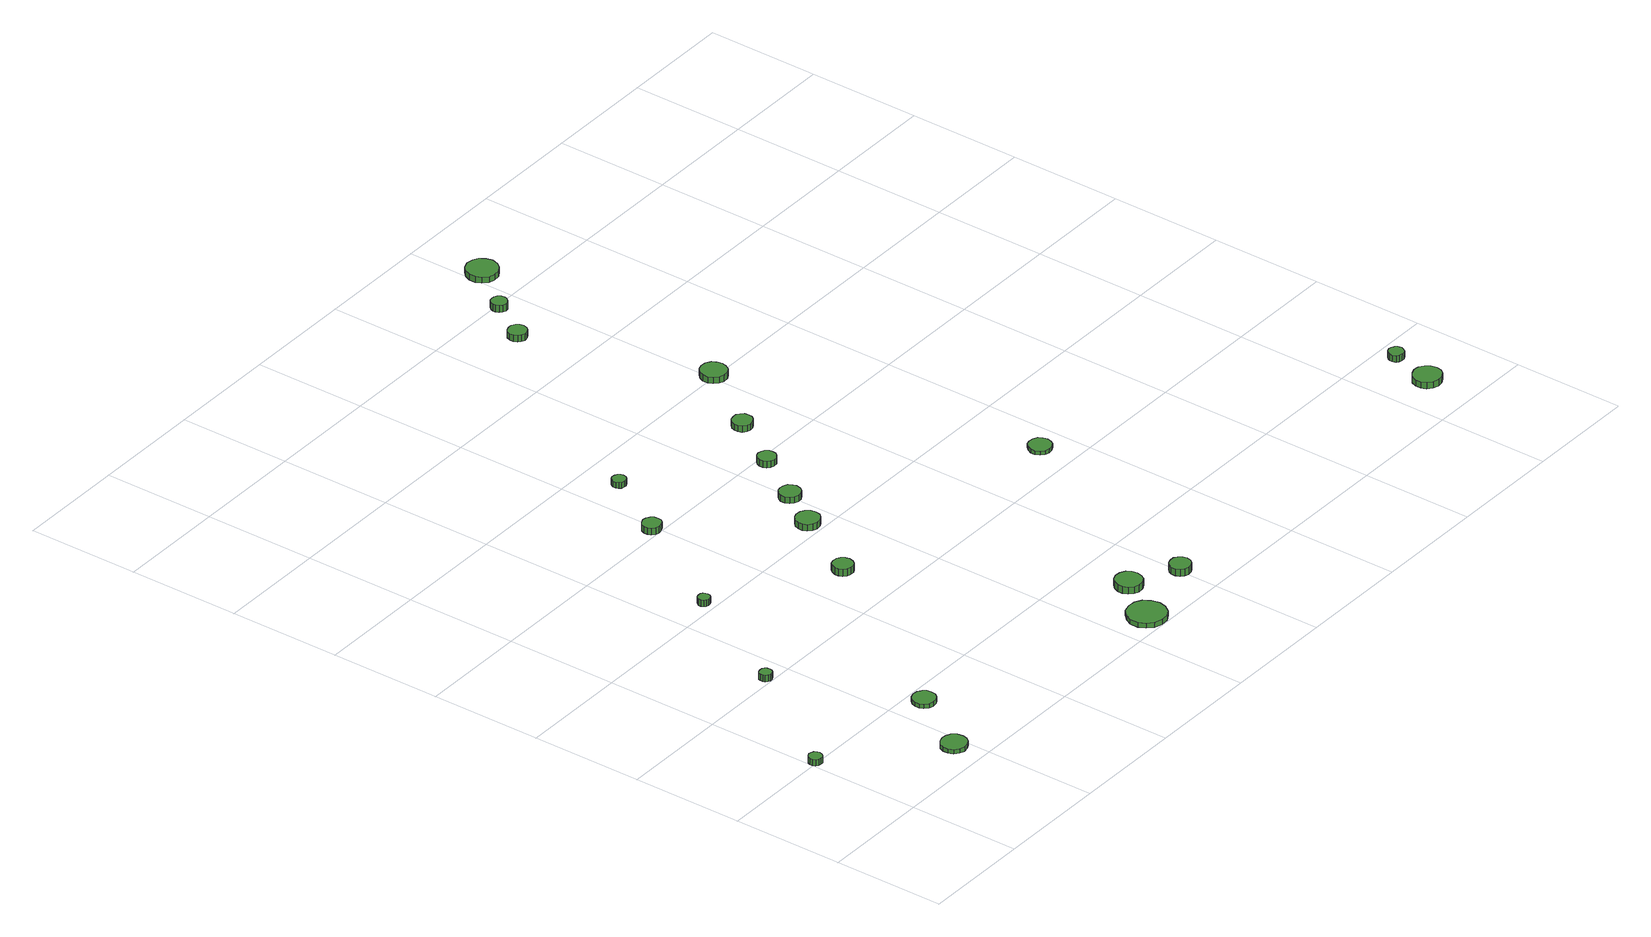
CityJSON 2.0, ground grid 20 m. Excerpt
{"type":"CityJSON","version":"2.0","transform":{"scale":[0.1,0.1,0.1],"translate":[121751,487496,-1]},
"CityObjects":{
"tree1":{"type":"SolitaryVegetationObject","attributes":{"function":"something"},"geometry":[{"type":"MultiSurface","lod":"1","boundaries":[[[0,1,2,3,4,5,6,7,8,9,10,11,12,13,14]],[[15,16,17,18,19,20,21,22,23,24,25,26,27,28,29]],[[0,29,28,1]],[[1,28,27,2]],[[2,27,26,3]],[[3,26,25,4]],[[4,25,24,5]],[[5,24,23,6]],[[6,23,22,7]],[[7,22,21,8]],[[8,21,20,9]],[[9,20,19,10]],[[10,19,18,11]],[[11,18,17,12]],[[12,17,16,13]],[[13,16,15,14]],[[14,15,29,0]]]}]},
"tree2":{"type":"SolitaryVegetationObject","attributes":{"function":"something"},"geometry":[{"type":"MultiSurface","lod":"1","boundaries":[[[30,31,32,33,34,35,36,37,38,39,40,41,42,43,44]],[[45,46,47,48,49,50,51,52,53,54,55,56,57,58,59]],[[30,59,58,31]],[[31,58,57,32]],[[32,57,56,33]],[[33,56,55,34]],[[34,55,54,35]],[[35,54,53,36]],[[36,53,52,37]],[[37,52,51,38]],[[38,51,50,39]],[[39,50,49,40]],[[40,49,48,41]],[[41,48,47,42]],[[42,47,46,43]],[[43,46,45,44]],[[44,45,59,30]]]}]},
"tree3":{"type":"SolitaryVegetationObject","attributes":{"function":"something"},"geometry":[{"type":"MultiSurface","lod":"1","boundaries":[[[60,61,62,63,64,65,66,67,68,69,70,71,72,73,74]],[[75,76,77,78,79,80,81,82,83,84,85,86,87,88,89]],[[60,89,88,61]],[[61,88,87,62]],[[62,87,86,63]],[[63,86,85,64]],[[64,85,84,65]],[[65,84,83,66]],[[66,83,82,67]],[[67,82,81,68]],[[68,81,80,69]],[[69,80,79,70]],[[70,79,78,71]],[[71,78,77,72]],[[72,77,76,73]],[[73,76,75,74]],[[74,75,89,60]]]}]},
"tree4":{"type":"SolitaryVegetationObject","attributes":{"function":"something"},"geometry":[{"type":"MultiSurface","lod":"1","boundaries":[[[90,91,92,93,94,95,96,97,98,99,100,101,102,103,104]],[[105,106,107,108,109,110,111,112,113,114,115,116,117,118,119]],[[90,119,118,91]],[[91,118,117,92]],[[92,117,116,93]],[[93,116,115,94]],[[94,115,114,95]],[[95,114,113,96]],[[96,113,112,97]],[[97,112,111,98]],[[98,111,110,99]],[[99,110,109,100]],[[100,109,108,101]],[[101,108,107,102]],[[102,107,106,103]],[[103,106,105,104]],[[104,105,119,90]]]}]},
"tree5":{"type":"SolitaryVegetationObject","attributes":{"function":"something"},"geometry":[{"type":"MultiSurface","lod":"1","boundaries":[[[120,121,122,123,124,125,126,127,128,129,130,131,132,133,134]],[[135,136,137,138,139,140,141,142,143,144,145,146,147,148,149]],[[120,149,148,121]],[[121,148,147,122]],[[122,147,146,123]],[[123,146,145,124]],[[124,145,144,125]],[[125,144,143,126]],[[126,143,142,127]],[[127,142,141,128]],[[128,141,140,129]],[[129,140,139,130]],[[130,139,138,131]],[[131,138,137,132]],[[132,137,136,133]],[[133,136,135,134]],[[134,135,149,120]]]}]},
"tree6":{"type":"SolitaryVegetationObject","attributes":{"function":"something"},"geometry":[{"type":"MultiSurface","lod":"1","boundaries":[[[150,151,152,153,154,155,156,157,158,159,160,161,162,163,164]],[[165,166,167,168,169,170,171,172,173,174,175,176,177,178,179]],[[150,179,178,151]],[[151,178,177,152]],[[152,177,176,153]],[[153,176,175,154]],[[154,175,174,155]],[[155,174,173,156]],[[156,173,172,157]],[[157,172,171,158]],[[158,171,170,159]],[[159,170,169,160]],[[160,169,168,161]],[[161,168,167,162]],[[162,167,166,163]],[[163,166,165,164]],[[164,165,179,150]]]}]},
"tree7":{"type":"SolitaryVegetationObject","attributes":{"function":"something"},"geometry":[{"type":"MultiSurface","lod":"1","boundaries":[[[180,181,182,183,184,185,186,187,188,189,190,191,192,193,194]],[[195,196,197,198,199,200,201,202,203,204,205,206,207,208,209]],[[180,209,208,181]],[[181,208,207,182]],[[182,207,206,183]],[[183,206,205,184]],[[184,205,204,185]],[[185,204,203,186]],[[186,203,202,187]],[[187,202,201,188]],[[188,201,200,189]],[[189,200,199,190]],[[190,199,198,191]],[[191,198,197,192]],[[192,197,196,193]],[[193,196,195,194]],[[194,195,209,180]]]}]},
"tree8":{"type":"SolitaryVegetationObject","attributes":{"function":"something"},"geometry":[{"type":"MultiSurface","lod":"1","boundaries":[[[210,211,212,213,214,215,216,217,218,219,220,221,222,223,224]],[[225,226,227,228,229,230,231,232,233,234,235,236,237,238,239]],[[210,239,238,211]],[[211,238,237,212]],[[212,237,236,213]],[[213,236,235,214]],[[214,235,234,215]],[[215,234,233,216]],[[216,233,232,217]],[[217,232,231,218]],[[218,231,230,219]],[[219,230,229,220]],[[220,229,228,221]],[[221,228,227,222]],[[222,227,226,223]],[[223,226,225,224]],[[224,225,239,210]]]}]},
"tree9":{"type":"SolitaryVegetationObject","attributes":{"function":"something"},"geometry":[{"type":"MultiSurface","lod":"1","boundaries":[[[240,241,242,243,244,245,246,247,248,249,250,251,252,253,254]],[[255,256,257,258,259,260,261,262,263,264,265,266,267,268,269]],[[240,269,268,241]],[[241,268,267,242]],[[242,267,266,243]],[[243,266,265,244]],[[244,265,264,245]],[[245,264,263,246]],[[246,263,262,247]],[[247,262,261,248]],[[248,261,260,249]],[[249,260,259,250]],[[250,259,258,251]],[[251,258,257,252]],[[252,257,256,253]],[[253,256,255,254]],[[254,255,269,240]]]}]},
"tree10":{"type":"SolitaryVegetationObject","attributes":{"function":"something"},"geometry":[{"type":"MultiSurface","lod":"1","boundaries":[[[270,271,272,273,274,275,276,277,278,279,280,281,282,283,284]],[[285,286,287,288,289,290,291,292,293,294,295,296,297,298,299]],[[270,299,298,271]],[[271,298,297,272]],[[272,297,296,273]],[[273,296,295,274]],[[274,295,294,275]],[[275,294,293,276]],[[276,293,292,277]],[[277,292,291,278]],[[278,291,290,279]],[[279,290,289,280]],[[280,289,288,281]],[[281,288,287,282]],[[282,287,286,283]],[[283,286,285,284]],[[284,285,299,270]]]}]},
"tree11":{"type":"SolitaryVegetationObject","attributes":{"function":"something"},"geometry":[{"type":"MultiSurface","lod":"1","boundaries":[[[300,301,302,303,304,305,306,307,308,309,310,311,312,313,314]],[[315,316,317,318,319,320,321,322,323,324,325,326,327,328,329]],[[300,329,328,301]],[[301,328,327,302]],[[302,327,326,303]],[[303,326,325,304]],[[304,325,324,305]],[[305,324,323,306]],[[306,323,322,307]],[[307,322,321,308]],[[308,321,320,309]],[[309,320,319,310]],[[310,319,318,311]],[[311,318,317,312]],[[312,317,316,313]],[[313,316,315,314]],[[314,315,329,300]]]}]},
"tree12":{"type":"SolitaryVegetationObject","attributes":{"function":"something"},"geometry":[{"type":"MultiSurface","lod":"1","boundaries":[[[330,331,332,333,334,335,336,337,338,339,340,341,342,343,344]],[[345,346,347,348,349,350,351,352,353,354,355,356,357,358,359]],[[330,359,358,331]],[[331,358,357,332]],[[332,357,356,333]],[[333,356,355,334]],[[334,355,354,335]],[[335,354,353,336]],[[336,353,352,337]],[[337,352,351,338]],[[338,351,350,339]],[[339,350,349,340]],[[340,349,348,341]],[[341,348,347,342]],[[342,347,346,343]],[[343,346,345,344]],[[344,345,359,330]]]}]},
"tree13":{"type":"SolitaryVegetationObject","attributes":{"function":"something"},"geometry":[{"type":"MultiSurface","lod":"1","boundaries":[[[360,361,362,363,364,365,366,367,368,369,370,371,372,373,374]],[[375,376,377,378,379,380,381,382,383,384,385,386,387,388,389]],[[360,389,388,361]],[[361,388,387,362]],[[362,387,386,363]],[[363,386,385,364]],[[364,385,384,365]],[[365,384,383,366]],[[366,383,382,367]],[[367,382,381,368]],[[368,381,380,369]],[[369,380,379,370]],[[370,379,378,371]],[[371,378,377,372]],[[372,377,376,373]],[[373,376,375,374]],[[374,375,389,360]]]}]},
"tree14":{"type":"SolitaryVegetationObject","attributes":{"function":"something"},"geometry":[{"type":"MultiSurface","lod":"1","boundaries":[[[390,391,392,393,394,395,396,397,398,399,400,401,402,403,404]],[[405,406,407,408,409,410,411,412,413,414,415,416,417,418,419]],[[390,419,418,391]],[[391,418,417,392]],[[392,417,416,393]],[[393,416,415,394]],[[394,415,414,395]],[[395,414,413,396]],[[396,413,412,397]],[[397,412,411,398]],[[398,411,410,399]],[[399,410,409,400]],[[400,409,408,401]],[[401,408,407,402]],[[402,407,406,403]],[[403,406,405,404]],[[404,405,419,390]]]}]},
"tree15":{"type":"SolitaryVegetationObject","attributes":{"function":"something"},"geometry":[{"type":"MultiSurface","lod":"1","boundaries":[[[420,421,422,423,424,425,426,427,428,429,430,431,432,433,434]],[[435,436,437,438,439,440,441,442,443,444,445,446,447,448,449]],[[420,449,448,421]],[[421,448,447,422]],[[422,447,446,423]],[[423,446,445,424]],[[424,445,444,425]],[[425,444,443,426]],[[426,443,442,427]],[[427,442,441,428]],[[428,441,440,429]],[[429,440,439,430]],[[430,439,438,431]],[[431,438,437,432]],[[432,437,436,433]],[[433,436,435,434]],[[434,435,449,420]]]}]},
"tree16":{"type":"SolitaryVegetationObject","attributes":{"function":"something"},"geometry":[{"type":"MultiSurface","lod":"1","boundaries":[[[450,451,452,453,454,455,456,457,458,459,460,461,462,463,464]],[[465,466,467,468,469,470,471,472,473,474,475,476,477,478,479]],[[450,479,478,451]],[[451,478,477,452]],[[452,477,476,453]],[[453,476,475,454]],[[454,475,474,455]],[[455,474,473,456]],[[456,473,472,457]],[[457,472,471,458]],[[458,471,470,459]],[[459,470,469,460]],[[460,469,468,461]],[[461,468,467,462]],[[462,467,466,463]],[[463,466,465,464]],[[464,465,479,450]]]}]},
"tree17":{"type":"SolitaryVegetationObject","attributes":{"function":"something"},"geometry":[{"type":"MultiSurface","lod":"1","boundaries":[[[480,481,482,483,484,485,486,487,488,489,490,491,492,493,494]],[[495,496,497,498,499,500,501,502,503,504,505,506,507,508,509]],[[480,509,508,481]],[[481,508,507,482]],[[482,507,506,483]],[[483,506,505,484]],[[484,505,504,485]],[[485,504,503,486]],[[486,503,502,487]],[[487,502,501,488]],[[488,501,500,489]],[[489,500,499,490]],[[490,499,498,491]],[[491,498,497,492]],[[492,497,496,493]],[[493,496,495,494]],[[494,495,509,480]]]}]},
"tree18":{"type":"SolitaryVegetationObject","attributes":{"function":"something"},"geometry":[{"type":"MultiSurface","lod":"1","boundaries":[[[510,511,512,513,514,515,516,517,518,519,520,521,522,523,524]],[[525,526,527,528,529,530,531,532,533,534,535,536,537,538,539]],[[510,539,538,511]],[[511,538,537,512]],[[512,537,536,513]],[[513,536,535,514]],[[514,535,534,515]],[[515,534,533,516]],[[516,533,532,517]],[[517,532,531,518]],[[518,531,530,519]],[[519,530,529,520]],[[520,529,528,521]],[[521,528,527,522]],[[522,527,526,523]],[[523,526,525,524]],[[524,525,539,510]]]}]},
"tree19":{"type":"SolitaryVegetationObject","attributes":{"function":"something"},"geometry":[{"type":"MultiSurface","lod":"1","boundaries":[[[540,541,542,543,544,545,546,547,548,549,550,551,552,553,554]],[[555,556,557,558,559,560,561,562,563,564,565,566,567,568,569]],[[540,569,568,541]],[[541,568,567,542]],[[542,567,566,543]],[[543,566,565,544]],[[544,565,564,545]],[[545,564,563,546]],[[546,563,562,547]],[[547,562,561,548]],[[548,561,560,549]],[[549,560,559,550]],[[550,559,558,551]],[[551,558,557,552]],[[552,557,556,553]],[[553,556,555,554]],[[554,555,569,540]]]}]},
"tree20":{"type":"SolitaryVegetationObject","attributes":{"function":"something"},"geometry":[{"type":"MultiSurface","lod":"1","boundaries":[[[570,571,572,573,574,575,576,577,578,579,580,581,582,583,584]],[[585,586,587,588,589,590,591,592,593,594,595,596,597,598,599]],[[570,599,598,571]],[[571,598,597,572]],[[572,597,596,573]],[[573,596,595,574]],[[574,595,594,575]],[[575,594,593,576]],[[576,593,592,577]],[[577,592,591,578]],[[578,591,590,579]],[[579,590,589,580]],[[580,589,588,581]],[[581,588,587,582]],[[582,587,586,583]],[[583,586,585,584]],[[584,585,599,570]]]}]},
"tree21":{"type":"SolitaryVegetationObject","attributes":{"function":"something"},"geometry":[{"type":"MultiSurface","lod":"1","boundaries":[[[600,601,602,603,604,605,606,607,608,609,610,611,612,613,614]],[[615,616,617,618,619,620,621,622,623,624,625,626,627,628,629]],[[600,629,628,601]],[[601,628,627,602]],[[602,627,626,603]],[[603,626,625,604]],[[604,625,624,605]],[[605,624,623,606]],[[606,623,622,607]],[[607,622,621,608]],[[608,621,620,609]],[[609,620,619,610]],[[610,619,618,611]],[[611,618,617,612]],[[612,617,616,613]],[[613,616,615,614]],[[614,615,629,600]]]}]},
"tree22":{"type":"SolitaryVegetationObject","attributes":{"function":"something"},"geometry":[{"type":"MultiSurface","lod":"1","boundaries":[[[630,631,632,633,634,635,636,637,638,639,640,641,642,643,644]],[[645,646,647,648,649,650,651,652,653,654,655,656,657,658,659]],[[630,659,658,631]],[[631,658,657,632]],[[632,657,656,633]],[[633,656,655,634]],[[634,655,654,635]],[[635,654,653,636]],[[636,653,652,637]],[[637,652,651,638]],[[638,651,650,639]],[[639,650,649,640]],[[640,649,648,641]],[[641,648,647,642]],[[642,647,646,643]],[[643,646,645,644]],[[644,645,659,630]]]}]}
},
"vertices":[
[24,204,18],[23,208,18],[20,213,18],[16,215,18],[11,216,18],[6,214,18],[2,211,18],[0,206,18],[0,201,18],[2,196,18],[6,193,18],[11,192,18],[16,192,18],[20,195,18],[23,199,18],[23,199,7],[20,195,7],[16,192,7],[11,192,7],[6,193,7],[2,196,7],[0,201,7],[0,206,7],[2,211,7],[6,214,7],[11,216,7],[16,215,7],[20,213,7],[23,208,7],[24,204,7],
[203,54,15],[201,64,15],[195,72,15],[187,76,15],[178,77,15],[169,74,15],[161,68,15],[158,59,15],[158,50,15],[161,41,15],[169,35,15],[178,32,15],[187,33,15],[195,37,15],[201,45,15],[201,45,7],[195,37,7],[187,33,7],[178,32,7],[169,35,7],[161,41,7],[158,50,7],[158,59,7],[161,68,7],[169,74,7],[178,77,7],[187,76,7],[195,72,7],[201,64,7],[203,54,7],
[161,406,25],[160,411,25],[158,414,25],[154,417,25],[149,417,25],[145,416,25],[141,413,25],[140,409,25],[140,404,25],[141,400,25],[145,397,25],[149,395,25],[154,396,25],[158,398,25],[160,402,25],[160,402,13],[158,398,13],[154,396,13],[149,395,13],[145,397,13],[141,400,13],[140,404,13],[140,409,13],[141,413,13],[145,416,13],[149,417,13],[154,417,13],[158,414,13],[160,411,13],[161,406,13],
[274,170,15],[273,178,15],[268,184,15],[261,189,15],[252,190,15],[244,187,15],[238,181,15],[235,174,15],[235,165,15],[238,158,15],[244,152,15],[252,150,15],[261,151,15],[268,155,15],[273,162,15],[273,162,7],[268,155,7],[261,151,7],[252,150,7],[244,152,7],[238,158,7],[235,165,7],[235,174,7],[238,181,7],[244,187,7],[252,190,7],[261,189,7],[268,184,7],[273,178,7],[274,170,7],
[278,617,23],[277,621,23],[275,625,23],[271,627,23],[266,627,23],[262,626,23],[259,623,23],[257,619,23],[257,615,23],[259,611,23],[262,608,23],[266,606,23],[271,607,23],[275,609,23],[277,613,23],[277,613,11],[275,609,11],[271,607,11],[266,606,11],[262,608,11],[259,611,11],[257,615,11],[257,619,11],[259,623,11],[262,626,11],[266,627,11],[271,627,11],[275,625,11],[277,621,11],[278,617,11],
[491,495,26],[489,502,26],[485,508,26],[479,512,26],[471,513,26],[464,511,26],[459,506,26],[456,499,26],[456,492,26],[459,485,26],[464,480,26],[471,478,26],[479,478,26],[485,482,26],[489,488,26],[489,488,13],[485,482,13],[479,478,13],[471,478,13],[464,480,13],[459,485,13],[456,492,13],[456,499,13],[459,506,13],[464,511,13],[471,513,13],[479,512,13],[485,508,13],[489,502,13],[491,495,13],
[410,815,19],[409,822,19],[405,827,19],[399,831,19],[392,832,19],[385,829,19],[380,825,19],[377,819,19],[377,812,19],[380,806,19],[385,801,19],[392,799,19],[399,800,19],[405,803,19],[409,808,19],[409,808,7],[405,803,7],[399,800,7],[392,799,7],[385,801,7],[380,806,7],[377,812,7],[377,819,7],[380,825,7],[385,829,7],[392,832,7],[399,831,7],[405,827,7],[409,822,7],[410,815,7],
[697,34,16],[694,48,16],[686,60,16],[674,67,16],[660,68,16],[646,64,16],[636,54,16],[630,42,16],[630,27,16],[636,15,16],[646,5,16],[660,1,16],[674,2,16],[686,9,16],[694,21,16],[694,21,7],[686,9,7],[674,2,7],[660,1,7],[646,5,7],[636,15,7],[630,27,7],[630,42,7],[636,54,7],[646,64,7],[660,68,7],[674,67,7],[686,60,7],[694,48,7],[697,34,7],
[575,626,19],[574,635,19],[568,642,19],[561,646,19],[552,647,19],[544,644,19],[537,638,19],[534,630,19],[534,622,19],[537,614,19],[544,608,19],[552,605,19],[561,606,19],[568,610,19],[574,617,19],[574,617,7],[568,610,7],[561,606,7],[552,605,7],[544,608,7],[537,614,7],[534,622,7],[534,630,7],[537,638,7],[544,644,7],[552,647,7],[561,646,7],[568,642,7],[574,635,7],[575,626,7],
[477,934,19],[476,939,19],[473,943,19],[468,945,19],[463,946,19],[458,944,19],[455,941,19],[453,936,19],[453,931,19],[455,927,19],[458,923,19],[463,922,19],[468,922,19],[473,925,19],[476,929,19],[476,929,8],[473,925,8],[468,922,8],[463,922,8],[458,923,8],[455,927,8],[453,931,8],[453,936,8],[455,941,8],[458,944,8],[463,946,8],[468,945,8],[473,943,8],[476,939,8],[477,934,8],
[736,108,23],[734,117,23],[729,125,23],[720,130,23],[710,131,23],[701,128,23],[694,121,23],[690,112,23],[690,103,23],[694,94,23],[701,87,23],[710,84,23],[720,85,23],[729,90,23],[734,98,23],[734,98,10],[729,90,10],[720,85,10],[710,84,10],[701,87,10],[694,94,10],[690,103,10],[690,112,10],[694,121,10],[701,128,10],[710,131,10],[720,130,10],[729,125,10],[734,117,10],[736,108,10],
[619,696,18],[617,703,18],[613,710,18],[606,713,18],[598,714,18],[591,712,18],[585,707,18],[582,700,18],[582,692,18],[585,685,18],[591,680,18],[598,677,18],[606,678,18],[613,682,18],[617,688,18],[617,688,6],[613,682,6],[606,678,6],[598,677,6],[591,680,6],[585,685,6],[582,692,6],[582,700,6],[585,707,6],[591,712,6],[598,714,6],[606,713,6],[613,710,6],[617,703,6],[619,696,6],
[816,68,25],[814,76,25],[809,82,25],[803,86,25],[795,86,25],[788,84,25],[782,79,25],[779,72,25],[779,64,25],[782,57,25],[788,52,25],[795,50,25],[803,51,25],[809,54,25],[814,61,25],[814,61,12],[809,54,12],[803,51,12],[795,50,12],[788,52,12],[782,57,12],[779,64,12],[779,72,12],[782,79,12],[788,84,12],[795,86,12],[803,86,12],[809,82,12],[814,76,12],[816,68,12],
[675,786,18],[674,792,18],[670,798,18],[664,801,18],[657,802,18],[651,800,18],[646,795,18],[643,789,18],[643,782,18],[646,776,18],[651,772,18],[657,770,18],[664,770,18],[670,774,18],[674,779,18],[674,779,6],[670,774,6],[664,770,6],[657,770,6],[651,772,6],[646,776,6],[643,782,6],[643,789,6],[646,795,6],[651,800,6],[657,802,6],[664,801,6],[670,798,6],[674,792,6],[675,786,6],
[737,880,18],[736,887,18],[731,893,18],[725,897,18],[718,897,18],[711,895,18],[705,890,18],[702,883,18],[702,876,18],[705,869,18],[711,864,18],[718,862,18],[725,863,18],[731,867,18],[736,873,18],[736,873,6],[731,867,6],[725,863,6],[718,862,6],[711,864,6],[705,869,6],[702,876,6],[702,883,6],[705,890,6],[711,895,6],[718,897,6],[725,897,6],[731,893,6],[736,887,6],[737,880,6],
[971,462,14],[969,470,14],[965,477,14],[957,481,14],[949,482,14],[941,480,14],[935,474,14],[931,466,14],[931,458,14],[935,450,14],[941,444,14],[949,442,14],[957,443,14],[965,447,14],[969,454,14],[969,454,7],[965,447,7],[957,443,7],[949,442,7],[941,444,7],[935,450,7],[931,458,7],[931,466,7],[935,474,7],[941,480,7],[949,482,7],[957,481,7],[965,477,7],[969,470,7],[971,462,7],
[821,996,26],[819,1005,26],[814,1013,26],[806,1018,26],[796,1019,26],[787,1016,26],[780,1009,26],[776,1001,26],[776,991,26],[780,983,26],[787,976,26],[796,973,26],[806,974,26],[814,979,26],[819,987,26],[819,987,14],[814,979,14],[806,974,14],[796,973,14],[787,976,14],[780,983,14],[776,991,14],[776,1001,14],[780,1009,14],[787,1016,14],[796,1019,14],[806,1018,14],[814,1013,14],[819,1005,14],[821,996,14],
[721,1315,25],[719,1322,25],[715,1327,25],[709,1331,25],[702,1331,25],[696,1329,25],[691,1325,25],[688,1318,25],[688,1311,25],[691,1305,25],[696,1301,25],[702,1298,25],[709,1299,25],[715,1303,25],[719,1308,25],[719,1308,13],[715,1303,13],[709,1299,13],[702,1298,13],[696,1301,13],[691,1305,13],[688,1311,13],[688,1318,13],[691,1325,13],[696,1329,13],[702,1331,13],[709,1331,13],[715,1327,13],[719,1322,13],[721,1315,13],
[773,1392,21],[772,1398,21],[768,1403,21],[763,1406,21],[758,1406,21],[752,1405,21],[748,1401,21],[745,1395,21],[745,1390,21],[748,1384,21],[752,1380,21],[758,1378,21],[763,1379,21],[768,1382,21],[772,1387,21],[772,1387,8],[768,1382,8],[763,1379,8],[758,1378,8],[752,1380,8],[748,1384,8],[745,1390,8],[745,1395,8],[748,1401,8],[752,1405,8],[758,1406,8],[763,1406,8],[768,1403,8],[772,1398,8],[773,1392,8],
[848,1472,20],[845,1483,20],[839,1493,20],[829,1498,20],[817,1500,20],[806,1496,20],[798,1488,20],[793,1478,20],[793,1466,20],[798,1456,20],[806,1448,20],[817,1445,20],[829,1446,20],[839,1452,20],[845,1461,20],[845,1461,9],[839,1452,9],[829,1446,9],[817,1445,9],[806,1448,9],[798,1456,9],[793,1466,9],[793,1478,9],[798,1488,9],[806,1496,9],[817,1500,9],[829,1498,9],[839,1493,9],[845,1483,9],[848,1472,9],
[1492,80,27],[1490,90,27],[1484,98,27],[1475,104,27],[1465,105,27],[1455,101,27],[1447,95,27],[1443,85,27],[1443,75,27],[1447,66,27],[1455,59,27],[1465,56,27],[1475,57,27],[1484,62,27],[1490,70,27],[1490,70,15],[1484,62,15],[1475,57,15],[1465,56,15],[1455,59,15],[1447,66,15],[1443,75,15],[1443,85,15],[1447,95,15],[1455,101,15],[1465,105,15],[1475,104,15],[1484,98,15],[1490,90,15],[1492,80,15],
[1507,161,25],[1505,167,25],[1502,171,25],[1497,174,25],[1492,175,25],[1486,173,25],[1482,169,25],[1480,164,25],[1480,159,25],[1482,153,25],[1486,150,25],[1492,148,25],[1497,148,25],[1502,151,25],[1505,156,25],[1505,156,13],[1502,151,13],[1497,148,13],[1492,148,13],[1486,150,13],[1482,153,13],[1480,159,13],[1480,164,13],[1482,169,13],[1486,173,13],[1492,175,13],[1497,174,13],[1502,171,13],[1505,167,13],[1507,161,13]
]}
